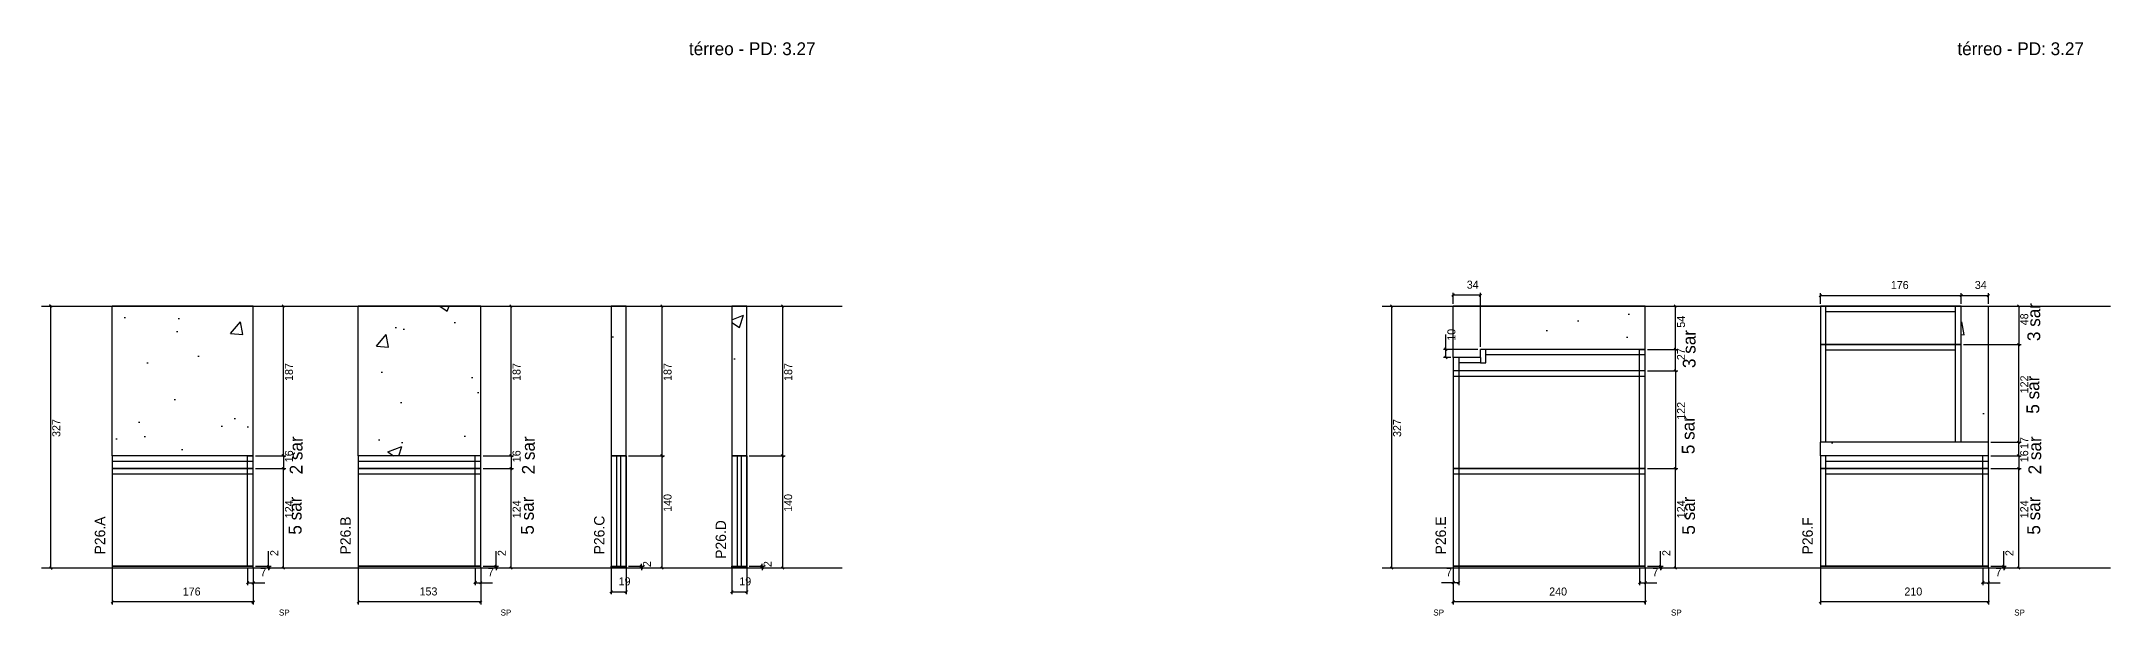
# Model space of a CAD drawing. Header units: metres. Extents: x 16439 to 20627, y 1619 to 2350.
# Drawn here: x 18041 to 20627, y 1620 to 2337 of the extents above; entities that cross this region are included whole.
import ezdxf

# ---------------------------------------------------------------- set-up
doc = ezdxf.new("R2010")
doc.units = ezdxf.units.M
for name, color, linetype in [('COTA', 7, 'Continuous'), ('NOMENCLATURA', 7, 'Continuous'), ('Nível', 7, 'Continuous'), ('Painéis', 7, 'Continuous'), ('SARR_2.2x7', 7, 'Continuous'), ('texto', 7, 'Continuous'), ('Texto Seção', 7, 'Continuous')]:
    doc.layers.add(name, color=color, linetype=linetype)

msp = doc.modelspace()

# ---------------------------------------------------------------- hatches: boundary and pattern name
at = {"layer": 'COTA'}
h = msp.add_hatch(dxfattribs=at)
h.set_pattern_fill('AR-CONC')
h.paths.add_polyline_path([(18129.9, 1819.7), (18305.9, 1819.7), (18305.9, 2006.7), (18129.9, 2006.7), (18129.9, 1819.7)])
h = msp.add_hatch(dxfattribs=at)
h.set_pattern_fill('AR-CONC')
h.paths.add_polyline_path([(18590.3, 1819.7), (18590.3, 2006.7), (18437.3, 2006.7), (18437.3, 1819.7), (18590.3, 1819.7)])
h = msp.add_hatch(dxfattribs=at)
h.set_pattern_fill('AR-CONC')
h.paths.add_polyline_path([(18753.1, 1819.7), (18772.1, 1819.7), (18772.1, 2006.7), (18753.1, 2006.7), (18753.1, 1819.7)])
h = msp.add_hatch(dxfattribs=at)
h.set_pattern_fill('AR-CONC')
h.paths.add_polyline_path([(18903.9, 1819.7), (18922.9, 1819.7), (18922.9, 2006.7), (18903.9, 2006.7), (18903.9, 1819.7)])
h = msp.add_hatch(dxfattribs=at)
h.set_pattern_fill('AR-CONC')
h.paths.add_polyline_path([(19839.4, 1952.7), (20045.4, 1952.7), (20045.4, 2006.7), (19805.4, 2006.7), (19805.4, 1942.7), (19839.4, 1942.7), (19839.4, 1952.7)])
h = msp.add_hatch(dxfattribs=at)
h.set_pattern_fill('AR-CONC')
h.paths.add_polyline_path([(20440.3, 1836.7), (20264.3, 1836.7), (20264.3, 1819.7), (20474.3, 1819.7), (20474.3, 2006.7), (20440.3, 2006.7), (20440.3, 1836.7)])

# ---------------------------------------------------------------- linework, layer by layer
at = {"layer": 'COTA', "color": 0, "lineweight": 25}
for p, q in [((19806.9, 2021.7), (19803.9, 2018.7)), ((19837.9, 2018.7), (19840.9, 2021.7)), ((20265.8, 2021.3), (20262.8, 2018.3)), ((20438.8, 2018.3), (20441.8, 2021.3)), ((20441.8, 2021.3), (20438.8, 2018.3)), ((20472.8, 2018.3), (20475.8, 2021.3)), ((18054.6, 2005.2), (18051.6, 2008.2)), ((18345.2, 2005.2), (18342.2, 2008.2)), ((18629.6, 2005.2), (18626.6, 2008.2)), ((18818.3, 2005.2), (18815.3, 2008.2)), ((18969.1, 2005.2), (18966.1, 2008.2)), ((19730.1, 2005.2), (19727.1, 2008.2)), ((20084.7, 2005.2), (20081.7, 2008.2)), ((20513.6, 2005.2), (20510.6, 2008.2)), ((19797.8, 1951.2), (19794.8, 1954.2)), ((19794.8, 1944.2), (19797.8, 1941.2)), ((20081.7, 1954.2), (20084.7, 1951.2)), ((20084.7, 1951.2), (20081.7, 1954.2)), ((20513.6, 1957.2), (20510.6, 1960.2)), ((20510.6, 1960.2), (20513.6, 1957.2)), ((20084.7, 1924.2), (20081.7, 1927.2)), ((20081.7, 1927.2), (20084.7, 1924.2)), ((20510.6, 1838.2), (20513.6, 1835.2)), ((20513.6, 1835.2), (20510.6, 1838.2)), ((18342.2, 1821.2), (18345.2, 1818.2)), ((18345.2, 1818.2), (18342.2, 1821.2)), ((18626.6, 1821.2), (18629.6, 1818.2)), ((18629.6, 1818.2), (18626.6, 1821.2)), ((18815.3, 1821.2), (18818.3, 1818.2)), ((18818.3, 1818.2), (18815.3, 1821.2)), ((18966.1, 1821.2), (18969.1, 1818.2)), ((18969.1, 1818.2), (18966.1, 1821.2)), ((20513.6, 1818.2), (20510.6, 1821.2)), ((20510.6, 1821.2), (20513.6, 1818.2)), ((18345.2, 1802.2), (18342.2, 1805.2)), ((18342.2, 1805.2), (18345.2, 1802.2)), ((18629.6, 1802.2), (18626.6, 1805.2)), ((18626.6, 1805.2), (18629.6, 1802.2)), ((20084.7, 1802.2), (20081.7, 1805.2)), ((20081.7, 1805.2), (20084.7, 1802.2)), ((20513.6, 1802.2), (20510.6, 1805.2)), ((20510.6, 1805.2), (20513.6, 1802.2)), ((18051.6, 1681.2), (18054.6, 1678.2)), ((18323.7, 1683.2), (18326.7, 1680.2)), ((18326.7, 1678.2), (18323.7, 1681.2)), ((18342.2, 1681.2), (18345.2, 1678.2)), ((18608, 1683.2), (18611, 1680.2)), ((18611, 1678.2), (18608, 1681.2)), ((18626.6, 1681.2), (18629.6, 1678.2)), ((18789.5, 1683.2), (18792.5, 1680.2)), ((18792.5, 1678.2), (18789.5, 1681.2)), ((18815.3, 1681.2), (18818.3, 1678.2)), ((18940.3, 1683.2), (18943.3, 1680.2)), ((18943.3, 1678.2), (18940.3, 1681.2)), ((18966.1, 1681.2), (18969.1, 1678.2)), ((19727.1, 1681.2), (19730.1, 1678.2)), ((20063.2, 1683.2), (20066.2, 1680.2)), ((20066.2, 1678.2), (20063.2, 1681.2)), ((20081.7, 1681.2), (20084.7, 1678.2)), ((20492, 1683.2), (20495, 1680.2)), ((20495, 1678.2), (20492, 1681.2)), ((20510.6, 1681.2), (20513.6, 1678.2)), ((18300.4, 1662.7), (18297.4, 1659.7)), ((18304.4, 1659.7), (18307.4, 1662.7)), ((18584.8, 1662.7), (18581.8, 1659.7)), ((18588.8, 1659.7), (18591.8, 1662.7)), ((19806.9, 1662.7), (19803.9, 1659.7)), ((19810.9, 1659.7), (19813.9, 1662.7)), ((20039.9, 1662.7), (20036.9, 1659.7)), ((20043.9, 1659.7), (20046.9, 1662.7)), ((20468.8, 1662.7), (20465.8, 1659.7)), ((20472.8, 1659.7), (20475.8, 1662.7)), ((18131.4, 1638.6), (18128.4, 1635.6)), ((18304.4, 1635.6), (18307.4, 1638.6)), ((18438.8, 1638.6), (18435.8, 1635.6)), ((18588.8, 1635.6), (18591.8, 1638.6)), ((18754.6, 1651.3), (18751.6, 1648.3)), ((18770.6, 1648.3), (18773.6, 1651.3)), ((18905.4, 1651.3), (18902.4, 1648.3)), ((18921.4, 1648.3), (18924.4, 1651.3)), ((19806.9, 1638.6), (19803.9, 1635.6)), ((20043.9, 1635.6), (20046.9, 1638.6)), ((20265.8, 1638.6), (20262.8, 1635.6)), ((20472.8, 1635.6), (20475.8, 1638.6))]:
    msp.add_line(p, q, dxfattribs=at)
at = {"layer": 'COTA', "color": 4, "lineweight": 25}
for p, q in [((19805.4, 2009.7), (19805.4, 2023.2)), ((19839.4, 2020.2), (19805.4, 2020.2)), ((19839.4, 1955.7), (19839.4, 2023.2)), ((20264.3, 2009.7), (20264.3, 2022.8)), ((20264.3, 2019.8), (20440.3, 2019.8)), ((20440.3, 2009.7), (20440.3, 2022.8)), ((20440.3, 2009.7), (20440.3, 2022.8)), ((20440.3, 2019.8), (20474.3, 2019.8)), ((20474.3, 2009.7), (20474.3, 2022.8)), ((18044.3, 2006.7), (18056.1, 2006.7)), ((18053.1, 1679.7), (18053.1, 2006.7)), ((18308.9, 2006.7), (18346.7, 2006.7)), ((18343.7, 1819.7), (18343.7, 2006.7)), ((18593.3, 2006.7), (18631.1, 2006.7)), ((18628.1, 1819.7), (18628.1, 2006.7)), ((18775.1, 2006.7), (18819.8, 2006.7)), ((18816.8, 1819.7), (18816.8, 2006.7)), ((18925.9, 2006.7), (18970.6, 2006.7)), ((18967.6, 1819.7), (18967.6, 2006.7)), ((19719.8, 2006.7), (19731.6, 2006.7)), ((19728.6, 1679.7), (19728.6, 2006.7)), ((20048.4, 2006.7), (20086.2, 2006.7)), ((20083.2, 1952.7), (20083.2, 2006.7)), ((20443.3, 2006.7), (20515.1, 2006.7)), ((20512.1, 2006.7), (20512.1, 1958.7)), ((19796.3, 1952.7), (19796.3, 1971.1)), ((19836.4, 1952.7), (19793.3, 1952.7)), ((19802.4, 1942.7), (19793.3, 1942.7)), ((19796.3, 1942.7), (19796.3, 1952.7)), ((20048.4, 1952.7), (20086.2, 1952.7)), ((20048.4, 1952.7), (20086.2, 1952.7)), ((20083.2, 1925.7), (20083.2, 1952.7)), ((20443.3, 1958.7), (20515.1, 1958.7)), ((20443.3, 1958.7), (20515.1, 1958.7)), ((20512.1, 1836.7), (20512.1, 1958.7)), ((20048.4, 1925.7), (20086.2, 1925.7)), ((20048.4, 1925.7), (20086.2, 1925.7)), ((20083.2, 1925.7), (20083.2, 1803.7)), ((20477.3, 1836.7), (20515.1, 1836.7)), ((20477.3, 1836.7), (20515.1, 1836.7)), ((20512.1, 1819.7), (20512.1, 1836.7)), ((18308.9, 1819.7), (18346.7, 1819.7)), ((18308.9, 1819.7), (18346.7, 1819.7)), ((18343.7, 1819.7), (18343.7, 1803.7)), ((18593.3, 1819.7), (18631.1, 1819.7)), ((18593.3, 1819.7), (18631.1, 1819.7)), ((18628.1, 1819.7), (18628.1, 1803.7)), ((18775.1, 1819.7), (18819.8, 1819.7)), ((18775.1, 1819.7), (18819.8, 1819.7)), ((18816.8, 1679.7), (18816.8, 1819.7)), ((18925.9, 1819.7), (18970.6, 1819.7)), ((18925.9, 1819.7), (18970.6, 1819.7)), ((18967.6, 1679.7), (18967.6, 1819.7)), ((20477.3, 1819.7), (20515.1, 1819.7)), ((20477.3, 1819.7), (20515.1, 1819.7)), ((20512.1, 1819.7), (20512.1, 1803.7)), ((18308.9, 1803.7), (18346.7, 1803.7)), ((18308.9, 1803.7), (18346.7, 1803.7)), ((18343.7, 1679.7), (18343.7, 1803.7)), ((18593.3, 1803.7), (18631.1, 1803.7)), ((18593.3, 1803.7), (18631.1, 1803.7)), ((18628.1, 1679.7), (18628.1, 1803.7)), ((20048.4, 1803.7), (20086.2, 1803.7)), ((20048.4, 1803.7), (20086.2, 1803.7)), ((20083.2, 1679.7), (20083.2, 1803.7)), ((20477.3, 1803.7), (20515.1, 1803.7)), ((20477.3, 1803.7), (20515.1, 1803.7)), ((20512.1, 1679.7), (20512.1, 1803.7)), ((18308.9, 1681.7), (18328.2, 1681.7)), ((18325.2, 1681.7), (18325.2, 1700.5)), ((18325.2, 1679.7), (18325.2, 1681.7)), ((18593.3, 1681.7), (18612.5, 1681.7)), ((18609.5, 1681.7), (18609.5, 1700.5)), ((18609.5, 1679.7), (18609.5, 1681.7)), ((18775.1, 1681.7), (18794, 1681.7)), ((18791, 1681.7), (18791, 1684.7)), ((18791, 1679.7), (18791, 1681.7)), ((18925.9, 1681.7), (18944.8, 1681.7)), ((18941.8, 1681.7), (18941.8, 1684.7)), ((18941.8, 1679.7), (18941.8, 1681.7)), ((20048.4, 1681.7), (20067.7, 1681.7)), ((20064.7, 1681.7), (20064.7, 1700.5)), ((20064.7, 1679.7), (20064.7, 1681.7)), ((20477.3, 1681.7), (20496.5, 1681.7)), ((20493.5, 1681.7), (20493.5, 1700.5)), ((20493.5, 1679.7), (20493.5, 1681.7)), ((18044.3, 1679.7), (18056.1, 1679.7)), ((18129.9, 1678.7), (18129.9, 1634.1)), ((18298.9, 1678.7), (18298.9, 1658.2)), ((18298.9, 1661.2), (18305.9, 1661.2)), ((18305.9, 1678.7), (18305.9, 1634.1)), ((18305.9, 1676.7), (18305.9, 1658.2)), ((18305.9, 1661.2), (18320.6, 1661.2)), ((18308.9, 1679.7), (18328.2, 1679.7)), ((18308.9, 1679.7), (18346.7, 1679.7)), ((18325.2, 1679.7), (18325.2, 1676.7)), ((18437.3, 1678.7), (18437.3, 1634.1)), ((18583.3, 1678.7), (18583.3, 1658.2)), ((18583.3, 1661.2), (18590.3, 1661.2)), ((18590.3, 1678.7), (18590.3, 1634.1)), ((18590.3, 1676.7), (18590.3, 1658.2)), ((18590.3, 1661.2), (18605, 1661.2)), ((18593.3, 1679.7), (18612.5, 1679.7)), ((18593.3, 1679.7), (18631.1, 1679.7)), ((18609.5, 1679.7), (18609.5, 1676.7)), ((18753.1, 1678.7), (18753.1, 1646.8)), ((18772.1, 1678.7), (18772.1, 1646.8)), ((18775.1, 1679.7), (18794, 1679.7)), ((18775.1, 1679.7), (18819.8, 1679.7)), ((18791, 1679.7), (18791, 1676.7)), ((18903.9, 1678.7), (18903.9, 1646.8)), ((18922.9, 1678.7), (18922.9, 1646.8)), ((18925.9, 1679.7), (18944.8, 1679.7)), ((18925.9, 1679.7), (18970.6, 1679.7)), ((18941.8, 1679.7), (18941.8, 1676.7)), ((19719.8, 1679.7), (19731.6, 1679.7)), ((19805.4, 1661.2), (19790.7, 1661.2)), ((19805.4, 1678.7), (19805.4, 1634.1)), ((19805.4, 1676.7), (19805.4, 1658.2)), ((19812.4, 1661.2), (19805.4, 1661.2)), ((19812.4, 1678.7), (19812.4, 1658.2)), ((20038.4, 1678.7), (20038.4, 1658.2)), ((20038.4, 1661.2), (20045.4, 1661.2)), ((20045.4, 1678.7), (20045.4, 1634.1)), ((20045.4, 1676.7), (20045.4, 1658.2)), ((20045.4, 1661.2), (20060.1, 1661.2)), ((20048.4, 1679.7), (20067.7, 1679.7)), ((20048.4, 1679.7), (20086.2, 1679.7)), ((20064.7, 1679.7), (20064.7, 1676.7)), ((20264.3, 1678.7), (20264.3, 1634.1)), ((20467.3, 1678.7), (20467.3, 1658.2)), ((20467.3, 1661.2), (20474.3, 1661.2)), ((20474.3, 1678.7), (20474.3, 1634.1)), ((20474.3, 1676.7), (20474.3, 1658.2)), ((20474.3, 1661.2), (20489, 1661.2)), ((20477.3, 1679.7), (20496.5, 1679.7)), ((20477.3, 1679.7), (20515.1, 1679.7)), ((20493.5, 1679.7), (20493.5, 1676.7)), ((18305.9, 1637.1), (18129.9, 1637.1)), ((18590.3, 1637.1), (18437.3, 1637.1)), ((18753.1, 1649.8), (18772.1, 1649.8)), ((18903.9, 1649.8), (18922.9, 1649.8)), ((20045.4, 1637.1), (19805.4, 1637.1)), ((20474.3, 1637.1), (20264.3, 1637.1))]:
    msp.add_line(p, q, dxfattribs=at)
at = {"layer": 'COTA', "color": 241, "lineweight": 25}
for p, q in [((18305.9, 2006.7), (18129.9, 2006.7)), ((18129.9, 1819.7), (18129.9, 2006.7)), ((18305.9, 1819.7), (18305.9, 2006.7)), ((18590.3, 2006.7), (18437.3, 2006.7)), ((18437.3, 1819.7), (18437.3, 2006.7)), ((18590.3, 1819.7), (18590.3, 2006.7)), ((20045.4, 2006.7), (19805.4, 2006.7)), ((19805.4, 1942.7), (19805.4, 2006.7)), ((20045.4, 1952.7), (20045.4, 2006.7)), ((20440.3, 2006.7), (20474.3, 2006.7)), ((20474.3, 1819.7), (20474.3, 2006.7)), ((20474.3, 1836.7), (20264.3, 1836.7)), ((20264.3, 1819.7), (20264.3, 1836.7))]:
    msp.add_line(p, q, dxfattribs=at)
for points in [[(18772.1, 1819.7), (18772.1, 2006.7), (18753.1, 2006.7), (18753.1, 1819.7)], [(18922.9, 1819.7), (18922.9, 2006.7), (18903.9, 2006.7), (18903.9, 1819.7)]]:
    msp.add_lwpolyline(points, dxfattribs=at)
at = {"layer": 'Nível', "color": 4, "lineweight": 25}
for p, q in [((18041.3, 2006.7), (19042, 2006.7)), ((19716.8, 2006.7), (20627, 2006.7)), ((18041.3, 1679.7), (19042, 1679.7)), ((19716.8, 1679.7), (20627, 1679.7))]:
    msp.add_line(p, q, dxfattribs=at)
at = {"layer": 'Painéis', "color": 200, "lineweight": 25}
for p, q in [((20264.3, 2006.7), (20264.3, 1958.7)), ((20440.3, 2006.7), (20264.3, 2006.7)), ((20440.3, 1958.7), (20440.3, 2006.7)), ((19805.4, 1942.7), (19805.4, 1803.7)), ((19839.4, 1942.7), (19805.4, 1942.7)), ((20045.4, 1952.7), (19839.4, 1952.7)), ((19839.4, 1942.7), (19839.4, 1952.7)), ((20045.4, 1803.7), (20045.4, 1952.7)), ((20264.3, 1958.7), (20264.3, 1836.7)), ((20264.3, 1958.7), (20440.3, 1958.7)), ((20440.3, 1958.7), (20264.3, 1958.7)), ((20440.3, 1836.7), (20440.3, 1958.7)), ((20045.4, 1925.7), (19805.4, 1925.7)), ((18129.9, 1819.7), (18129.9, 1803.7)), ((18305.9, 1819.7), (18129.9, 1819.7)), ((18305.9, 1803.7), (18305.9, 1819.7)), ((18437.3, 1819.7), (18437.3, 1803.7)), ((18590.3, 1819.7), (18437.3, 1819.7)), ((18590.3, 1803.7), (18590.3, 1819.7)), ((18753.1, 1819.7), (18753.1, 1681.7)), ((18753.1, 1819.7), (18772.1, 1819.7)), ((18772.1, 1819.7), (18753.1, 1819.7)), ((18772.1, 1819.7), (18753.1, 1819.7)), ((18772.1, 1819.7), (18753.1, 1819.7)), ((18772.1, 1681.7), (18772.1, 1819.7)), ((18772.1, 1819.7), (18772.1, 1681.7)), ((18903.9, 1819.7), (18903.9, 1681.7)), ((18903.9, 1819.7), (18922.9, 1819.7)), ((18922.9, 1819.7), (18903.9, 1819.7)), ((18922.9, 1819.7), (18903.9, 1819.7)), ((18922.9, 1819.7), (18903.9, 1819.7)), ((18922.9, 1681.7), (18922.9, 1819.7)), ((18922.9, 1819.7), (18922.9, 1681.7)), ((20264.3, 1819.7), (20264.3, 1803.7)), ((20474.3, 1819.7), (20264.3, 1819.7)), ((20474.3, 1803.7), (20474.3, 1819.7)), ((18129.9, 1803.7), (18129.9, 1679.7)), ((18129.9, 1803.7), (18305.9, 1803.7)), ((18305.9, 1803.7), (18129.9, 1803.7)), ((18305.9, 1679.7), (18305.9, 1803.7)), ((18437.3, 1803.7), (18437.3, 1679.7)), ((18437.3, 1803.7), (18590.3, 1803.7)), ((18590.3, 1803.7), (18437.3, 1803.7)), ((18590.3, 1679.7), (18590.3, 1803.7)), ((19805.4, 1803.7), (19805.4, 1679.7)), ((19805.4, 1803.7), (20045.4, 1803.7)), ((20045.4, 1803.7), (19805.4, 1803.7)), ((20045.4, 1679.7), (20045.4, 1803.7)), ((20264.3, 1803.7), (20264.3, 1679.7)), ((20264.3, 1803.7), (20474.3, 1803.7)), ((20474.3, 1803.7), (20264.3, 1803.7)), ((20474.3, 1679.7), (20474.3, 1803.7)), ((18129.9, 1681.7), (18305.9, 1681.7)), ((18437.3, 1681.7), (18590.3, 1681.7)), ((18753.1, 1681.7), (18772.1, 1681.7)), ((18903.9, 1681.7), (18922.9, 1681.7)), ((19805.4, 1681.7), (20045.4, 1681.7)), ((20264.3, 1681.7), (20474.3, 1681.7))]:
    msp.add_line(p, q, dxfattribs=at)
for points in [[(18305.9, 1681.7), (18129.9, 1681.7), (18129.9, 1679.7), (18305.9, 1679.7)], [(18590.3, 1681.7), (18437.3, 1681.7), (18437.3, 1679.7), (18590.3, 1679.7)], [(18753.1, 1681.7), (18772.1, 1681.7), (18772.1, 1679.7), (18753.1, 1679.7)], [(18903.9, 1681.7), (18922.9, 1681.7), (18922.9, 1679.7), (18903.9, 1679.7)], [(20045.4, 1681.7), (19805.4, 1681.7), (19805.4, 1679.7), (20045.4, 1679.7)], [(20474.3, 1681.7), (20264.3, 1681.7), (20264.3, 1679.7), (20474.3, 1679.7)]]:
    msp.add_lwpolyline(points, close=True, dxfattribs=at)
at = {"layer": 'SARR_2.2x7', "color": 40, "lineweight": 25}
for p, q in [((20271.3, 1958.7), (20271.3, 2006.7)), ((20433.3, 1999.7), (20271.3, 1999.7)), ((20433.3, 1958.7), (20433.3, 2006.7)), ((19812.4, 1942.7), (19812.4, 1803.7)), ((19839.4, 1942.7), (19839.4, 1935.7)), ((19846.4, 1935.7), (19846.4, 1952.7)), ((20045.4, 1945.7), (19846.4, 1945.7)), ((20038.4, 1803.7), (20038.4, 1952.7)), ((20038.4, 1952.7), (20045.4, 1952.7)), ((20271.3, 1836.7), (20271.3, 1958.7)), ((20433.3, 1951.7), (20271.3, 1951.7)), ((20433.3, 1836.7), (20433.3, 1958.7)), ((20045.4, 1918.7), (19805.4, 1918.7)), ((19839.4, 1935.7), (19812.4, 1935.7)), ((19839.4, 1935.7), (19846.4, 1935.7)), ((18305.9, 1812.7), (18129.9, 1812.7)), ((18298.9, 1803.7), (18298.9, 1819.7)), ((18298.9, 1819.7), (18305.9, 1819.7)), ((18444.3, 1819.7), (18437.3, 1819.7)), ((18590.3, 1812.7), (18437.3, 1812.7)), ((18583.3, 1803.7), (18583.3, 1819.7)), ((18760.1, 1819.7), (18760.1, 1681.7)), ((18765.1, 1819.7), (18765.1, 1681.7)), ((18910.9, 1819.7), (18910.9, 1681.7)), ((18915.9, 1819.7), (18915.9, 1681.7)), ((20271.3, 1819.7), (20264.3, 1819.7)), ((20271.3, 1803.7), (20271.3, 1819.7)), ((20474.3, 1812.7), (20271.3, 1812.7)), ((20467.3, 1803.7), (20467.3, 1819.7)), ((18305.9, 1796.7), (18129.9, 1796.7)), ((18298.9, 1681.7), (18298.9, 1803.7)), ((18590.3, 1796.7), (18437.3, 1796.7)), ((18583.3, 1681.7), (18583.3, 1803.7)), ((20045.4, 1796.7), (19805.4, 1796.7)), ((19812.4, 1803.7), (19812.4, 1679.7)), ((20038.4, 1681.7), (20038.4, 1803.7)), ((20271.3, 1681.7), (20271.3, 1803.7)), ((20474.3, 1796.7), (20271.3, 1796.7)), ((20467.3, 1681.7), (20467.3, 1803.7))]:
    msp.add_line(p, q, dxfattribs=at)

# ---------------------------------------------------------------- texts
at = {"layer": 'COTA', "color": 240, "lineweight": 25}
for s, p in [('34', (19822.4, 2028.5)), ('176', (20352.3, 2028)), ('34', (20457.3, 2028.1)), ('176', (18217.9, 1645.2)), ('7', (18314.8, 1669.3)), ('153', (18513.8, 1645.3)), ('7', (18599.2, 1669.3)), ('19', (18762.6, 1657.9)), ('19', (18913.4, 1657.9)), ('7', (19796.5, 1669.3)), ('240', (19925.4, 1645.2)), ('7', (20054.3, 1669.3)), ('210', (20369.3, 1645.2)), ('7', (20483.1, 1669.3))]:
    msp.add_text(s, height=10, dxfattribs=at).set_placement(p)
for s, p in [('54', (20095.1, 1979.7)), ('48', (20524, 1982.7)), ('10', (19808.2, 1963.4)), ('27', (20095.2, 1939.2)), ('187', (18355.6, 1913.2)), ('187', (18640, 1913.2)), ('187', (18828.7, 1913.2)), ('187', (18979.5, 1913.2)), ('122', (20524.1, 1897.7)), ('327', (18064.9, 1843.2)), ('327', (19740.4, 1843.2)), ('122', (20095.2, 1864.7)), ('17', (20524, 1828.2)), ('16', (18355.6, 1811.7)), ('16', (18640, 1811.7)), ('16', (20524, 1811.7)), ('124', (18355.7, 1741.7)), ('124', (18640.1, 1741.7)), ('140', (18828.7, 1749.7)), ('140', (18979.4, 1749.7)), ('124', (20095.2, 1741.7)), ('124', (20524, 1741.7)), ('2', (18337.2, 1694.5)), ('2', (18621.5, 1694.5)), ('2', (18803, 1680.7)), ('2', (18953.8, 1680.7)), ('2', (20076.7, 1694.5)), ('2', (20505.5, 1694.5))]:
    msp.add_text(s, height=10, rotation=90, dxfattribs=at).set_placement(p)
at = {"layer": 'NOMENCLATURA', "color": 2, "lineweight": 25}
for p in [(18850.5, 2320.2), (20435.5, 2320.2)]:
    msp.add_text('térreo - PD: 3.27', height=16, dxfattribs=at).set_placement(p)
at = {"layer": 'NOMENCLATURA', "color": 7, "lineweight": 25}
for s, p in [('3 sar', (20539, 1963)), ('3 sar', (20108.3, 1929.3)), ('5 sar', (20537.8, 1872.3)), ('5 sar', (20107.1, 1821.7)), ('2 sar', (18367.6, 1796.5)), ('2 sar', (18657.8, 1796.5)), ('2 sar', (20540.2, 1796.5)), ('5 sar', (18366.4, 1721.2)), ('5 sar', (18656.6, 1721.2)), ('5 sar', (20107.6, 1721.2)), ('5 sar', (20539, 1721.2))]:
    msp.add_text(s, height=16, rotation=90, dxfattribs=at).set_placement(p)
at = {"layer": 'texto', "color": 0, "lineweight": 25}
for p in [(18338.1, 1620.2), (18615.1, 1620.2), (19780.6, 1620.2), (20077.6, 1620.2), (20506.5, 1620.2)]:
    msp.add_text('SP', height=7.5, dxfattribs=at).set_placement(p)
at = {"layer": 'Texto Seção', "color": 7, "lineweight": 15}
for s, p in [('P26.A', (18121, 1696.5)), ('P26.B', (18427.8, 1696.5)), ('P26.C', (18744.9, 1696.6)), ('P26.D', (18896.8, 1691)), ('P26.E', (19796.4, 1696.5)), ('P26.F', (20254.8, 1696.5))]:
    msp.add_text(s, height=13, rotation=90, dxfattribs=at).set_placement(p)

doc.saveas('drawing.dxf')
